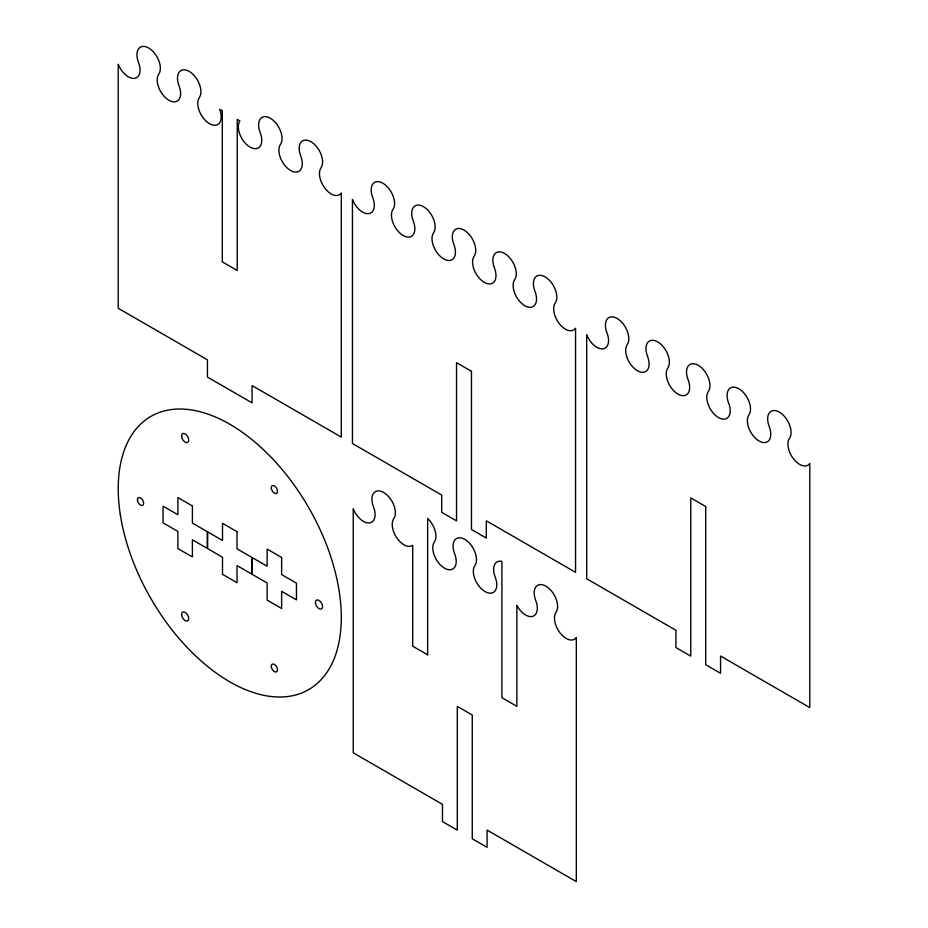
<?xml version="1.0" encoding="UTF-8"?>
<svg xmlns="http://www.w3.org/2000/svg" width="928" height="928" viewBox="0 0 928 928"><rect width="100%" height="100%" fill="white"/><g stroke="black" fill="none" stroke-linecap="round" stroke-linejoin="round"><path stroke-width="1.39" d="M222.291 110.792L219.623 109.249A16.553 9.558 60 0 1 209.484 123.679A16.553 9.558 60 0 1 199.346 97.544A16.553 9.558 60 0 0 189.208 71.41A16.553 9.558 60 0 0 179.058 85.828A16.553 9.558 60 0 1 168.919 100.259A16.553 9.558 60 0 1 158.781 74.124A16.553 9.558 60 0 0 148.642 47.989A16.553 9.558 60 0 0 138.504 62.42A16.553 9.558 60 0 1 134.212 78.404A16.553 9.558 60 0 1 118.227 64.229L118.227 308.305L207.454 359.82L207.454 377.081L252.068 402.833L252.068 385.584L341.307 437.1L341.307 193.024A16.553 9.558 60 0 1 325.31 188.732A16.553 9.558 60 0 1 321.018 167.794A16.553 9.558 60 0 0 310.88 141.659A16.553 9.558 60 0 0 300.742 156.09A16.553 9.558 60 0 1 290.603 170.508A16.553 9.558 60 0 1 280.465 144.374A16.553 9.558 60 0 0 270.326 118.239A16.553 9.558 60 0 0 260.188 132.669A16.553 9.558 60 0 1 250.038 147.088A16.553 9.558 60 0 1 239.9 120.953L237.232 119.422L237.232 270.477L222.291 261.858L222.291 110.792M471.47 371.304L456.53 362.674L456.53 520.875L441.693 512.314L441.693 495.053L352.454 443.538L352.454 199.462A16.553 9.558 60 0 0 368.451 213.649A16.553 9.558 60 0 0 372.743 197.652A16.553 9.558 60 0 1 382.881 183.222A16.553 9.558 60 0 1 393.02 209.357A16.553 9.558 60 0 0 403.158 235.492A16.553 9.558 60 0 0 413.296 221.073A16.553 9.558 60 0 1 423.435 206.642A16.553 9.558 60 0 1 433.585 232.777A16.553 9.558 60 0 0 443.723 258.912A16.553 9.558 60 0 0 453.862 244.482A16.553 9.558 60 0 1 464 230.063A16.553 9.558 60 0 1 474.138 256.198A16.553 9.558 60 0 0 484.277 282.332A16.553 9.558 60 0 0 494.415 267.902A16.553 9.558 60 0 1 504.565 253.472A16.553 9.558 60 0 1 514.704 279.606A16.553 9.558 60 0 0 524.842 305.741A16.553 9.558 60 0 0 534.98 291.322A16.553 9.558 60 0 1 545.119 276.892A16.553 9.558 60 0 1 555.257 303.027A16.553 9.558 60 0 0 559.549 323.976A16.553 9.558 60 0 0 575.546 328.257L575.546 572.332L486.307 520.817L486.307 538.078L471.47 529.505L471.47 371.304M705.709 506.537L690.768 497.907L690.768 656.119L675.932 647.547L675.932 630.286L586.693 578.77L586.693 334.695A16.553 9.558 60 0 0 602.69 348.882A16.553 9.558 60 0 0 606.982 332.885A16.553 9.558 60 0 1 617.12 318.455A16.553 9.558 60 0 1 627.258 344.59A16.553 9.558 60 0 0 637.397 370.724A16.553 9.558 60 0 0 647.535 356.306A16.553 9.558 60 0 1 657.674 341.875A16.553 9.558 60 0 1 667.812 368.01A16.553 9.558 60 0 0 677.962 394.145A16.553 9.558 60 0 0 688.1 379.726A16.553 9.558 60 0 1 698.239 365.296A16.553 9.558 60 0 1 708.377 391.43A16.553 9.558 60 0 0 718.516 417.565A16.553 9.558 60 0 0 728.654 403.135A16.553 9.558 60 0 1 738.792 388.716A16.553 9.558 60 0 1 748.942 414.851A16.553 9.558 60 0 0 759.081 440.986A16.553 9.558 60 0 0 769.219 426.555A16.553 9.558 60 0 1 779.358 412.125A16.553 9.558 60 0 1 789.496 438.26A16.553 9.558 60 0 0 793.788 459.209A16.553 9.558 60 0 0 809.773 463.49L809.773 707.565L720.546 656.05L720.546 673.31L705.709 664.75L705.709 506.537M192.398 505.946L177.898 497.57L177.898 514.704L163.061 506.131L163.061 522.882L177.898 531.442L177.898 548.576L192.398 556.939L192.398 539.818L207.234 548.378L207.234 531.64L192.398 523.067L192.398 505.946M237.011 531.698L222.511 523.322L222.511 540.456L207.675 531.895L207.675 548.634L222.511 557.206L222.511 574.328L237.011 582.703L237.011 565.57L251.848 574.142L251.848 557.392L237.011 548.831L237.011 531.698M281.625 557.461L267.125 549.086L267.125 566.219L252.3 557.647L252.3 574.397L267.125 582.958L267.125 600.091L281.625 608.466L281.625 591.333L296.461 599.894L296.461 583.155L281.625 574.594L281.625 557.461M427.634 654.82L412.693 646.19L412.693 545.281A16.553 9.558 60 0 1 397.091 538.252A16.553 9.558 60 0 1 393.797 518.624A16.553 9.558 60 0 0 383.658 492.49A16.553 9.558 60 0 0 373.52 506.92A16.553 9.558 60 0 1 369.228 522.916A16.553 9.558 60 0 1 353.243 508.73L353.243 752.805L442.47 804.321L442.47 821.582L457.307 830.142L457.307 706.359L472.259 714.989L472.259 838.773L487.084 847.345L487.084 830.084L576.323 881.6L576.323 637.524A16.553 9.558 60 0 1 560.326 633.244A16.553 9.558 60 0 1 556.046 612.294A16.553 9.558 60 0 0 545.896 586.16A16.553 9.558 60 0 0 535.758 600.59A16.553 9.558 60 0 1 532.475 616.412A16.553 9.558 60 0 1 516.873 605.427L516.873 706.336L501.92 697.705L501.92 561.359A16.553 9.558 60 0 0 495.204 577.17A16.553 9.558 60 0 1 485.066 591.6A16.553 9.558 60 0 1 474.916 565.465A16.553 9.558 60 0 0 464.777 539.33A16.553 9.558 60 0 0 454.639 553.749A16.553 9.558 60 0 1 444.5 568.18A16.553 9.558 60 0 1 434.362 542.045A16.553 9.558 60 0 0 427.634 518.474L427.634 654.82M120.234 514.158A157.748 91.072 60 0 0 302.806 692.532A157.748 91.072 60 0 0 266.243 452.365A157.748 91.072 60 0 0 120.234 514.158M315.474 603.154A5.046 2.912 60 0 0 321.25 609.035A5.046 2.912 60 0 0 320.276 601.425A5.046 2.912 60 0 0 315.474 603.154M271.301 666.791A4.42 2.552 60 0 0 276.347 671.942A4.42 2.552 60 0 0 275.5 665.283A4.42 2.552 60 0 0 271.301 666.791M181.621 615.102A5.046 2.912 60 0 0 187.398 620.994A5.046 2.912 60 0 0 186.424 613.373A5.046 2.912 60 0 0 181.621 615.102M137.448 500.285A4.42 2.552 60 0 0 142.494 505.435A4.42 2.552 60 0 0 141.648 498.777A4.42 2.552 60 0 0 137.448 500.285M181.621 436.636A5.046 2.912 60 0 0 187.398 442.517A5.046 2.912 60 0 0 186.424 434.907A5.046 2.912 60 0 0 181.621 436.636M271.301 488.325A4.42 2.552 60 0 0 276.347 493.476A4.42 2.552 60 0 0 275.5 486.817A4.42 2.552 60 0 0 271.301 488.325"/></g></svg>
